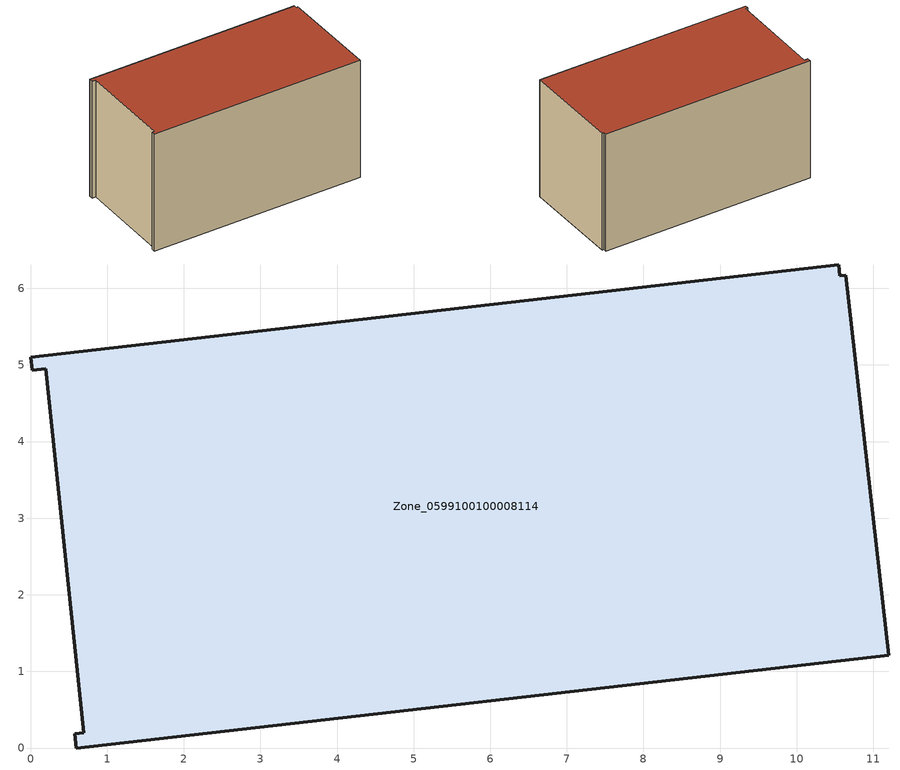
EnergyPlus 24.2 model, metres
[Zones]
Zone_0599100100008114
 floor ground (C_G): 0.02,4.93 0,5.1 10.55,6.3 10.56,6.16 10.64,6.17 11.2,1.21 0.6,0 0.58,0.18 0.7,0.2 0.2,4.95 z0
 wall outside (C_F): 0.6,0 11.2,1.21 10.64,6.17 10.56,6.16 10.55,6.3 0,5.1 0.02,4.93 0.2,4.95 0.7,0.2 0.58,0.18 0.6,0 z0:6.12
 roof outside (C_R): 10.64,6.17 10.56,6.16 10.55,6.3 0,5.1 0.02,4.93 0.2,4.95 0.7,0.2 0.58,0.18 0.6,0 11.2,1.21 z6.12
[BUILDING]
Pand.0599100100008114: North Axis=0; Terrain=City; Loads Convergence Tolerance Value=0.04; Temperature Convergence Tolerance Value=0.4; Solar Distribution=FullExterior; Maximum Number of Warmup Days=25; Minimum Number of Warmup Days=1
[Site:Location]
Rotterdam.The.Hague.AP_ZH_NLD Design_Conditions: Latitude=51.96; Longitude=4.45; Time Zone=1; Elevation=-4.5
[SITE:GROUNDTEMPERATURE:BUILDINGSURFACE]
18, 18, 18, 18, 18, 18, 18, 18, 18, 18, 18, 18
[MATERIAL] Thermal Absorptance=0.9; Solar Absorptance=0.7; Visible Absorptance=0.7
Name | Roughness | Thickness | Conductivity | Density | Specific Heat
G.TI.2015-2018 | MediumSmooth | 0.15 | 0.0428571 | 540 | 1210
F.TI.2015-2018 | Rough | 0.3 | 0.0666667 | 1920 | 840
R.TI.2015-2018 | MediumRough | 0.2 | 0.0333333 | 1500 | 1000
[CONSTRUCTION]
C_G: G.TI.2015-2018
C_F: F.TI.2015-2018
C_R: R.TI.2015-2018
[ZONE]
Zone_0599100100008114: Type=1; Multiplier=1; Ceiling Height=Autocalculate; Volume=Autocalculate; Floor Area=autocalculate; Part of Total Floor Area=Yes
[ZONEINFILTRATION:DESIGNFLOWRATE]
Infil_Zone_0599100100008114: Zone or ZoneList or Space or SpaceList=Zone_0599100100008114; Schedule=AlwaysOn; Design Flow Rate Calculation Method=Flow/Area; Flow Rate per Floor Area=0.0015; Constant Term Coefficient=1; Temperature Term Coefficient=0; Velocity Term Coefficient=0; Velocity Squared Term Coefficient=0
[HVACTEMPLATE:ZONE:IDEALLOADSAIRSYSTEM]
Zone_0599100100008114: Maximum Heating Supply Air Temperature=50; Minimum Cooling Supply Air Temperature=13; Maximum Heating Supply Air Humidity Ratio=0.0156; Minimum Cooling Supply Air Humidity Ratio=0.0077; Heating Limit=NoLimit; Cooling Limit=NoLimit; Dehumidification Control Type=ConstantSensibleHeatRatio; Cooling Sensible Heat Ratio=0.7; Dehumidification Setpoint=60; Humidification Control Type=None; Humidification Setpoint=30; Outdoor Air Method=None; Outdoor Air Flow Rate per Person=0.00944; Outdoor Air Flow Rate per Zone Floor Area=0; Outdoor Air Flow Rate per Zone=0; Demand Controlled Ventilation Type=None; Outdoor Air Economizer Type=NoEconomizer; Heat Recovery Type=None; Sensible Heat Recovery Effectiveness=0.7; Latent Heat Recovery Effectiveness=0.65
[ZONECONTROL:THERMOSTAT]
ThermostatControl_Zone_0599100100008114: Zone or ZoneList=Zone_0599100100008114; Control Type Schedule=DualSetpointControlType; Control 1=Thermostat_Zone_0599100100008114; Temperature Difference Between Cutout And Setpoint=0
[THERMOSTATSETPOINT:DUALSETPOINT]
Thermostat_Zone_0599100100008114: Heating Setpoint Temperature Schedule=HeatingSetpoint_Zone_0599100100008114; Cooling Setpoint Temperature Schedule=CoolingSetpoint_Zone_0599100100008114
[SCHEDULE:COMPACT]
HeatingSetpoint_Zone_0599100100008114: Through: 12/31, For: AllDays, Until: 24:00, 21
CoolingSetpoint_Zone_0599100100008114: Through: 12/31, For: AllDays, Until: 24:00, 24
DualSetpointControlType: Through: 12/31, For: AllDays, Until: 24:00, 4
AlwaysOn: Through: 12/31, For: AllDays, Until: 24:00, 1
